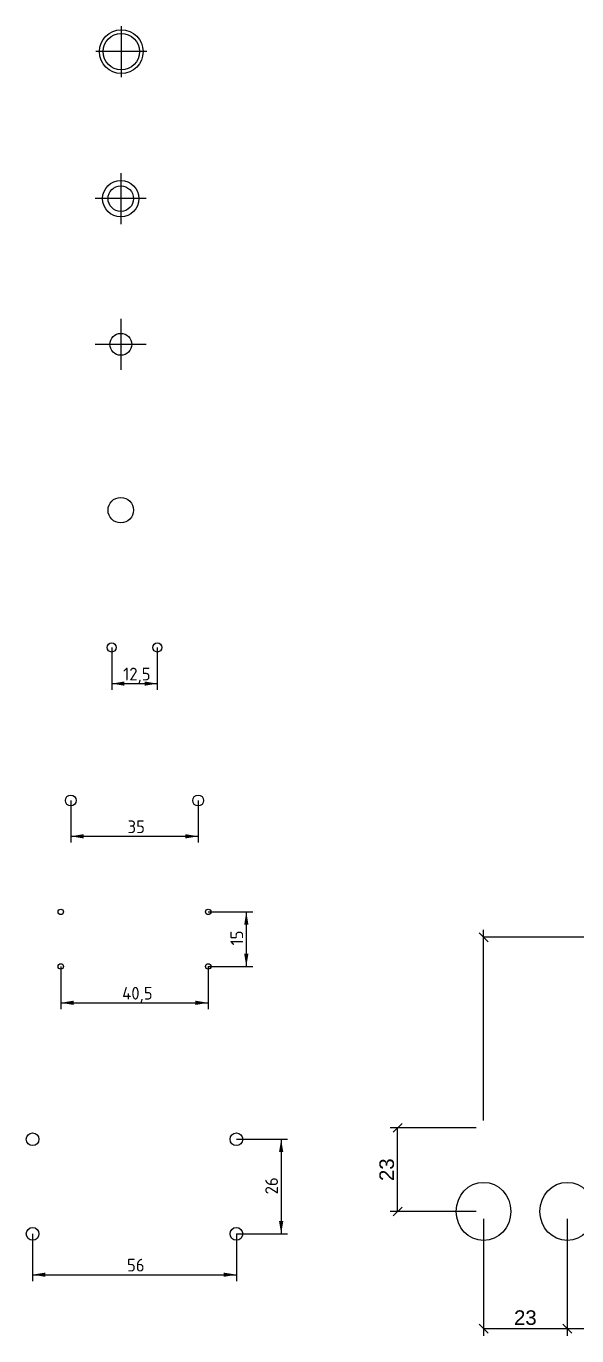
# Model space of a CAD drawing. Header units: millimetres. Extents: x 1147 to 1897, y 1257 to 1916.
# Drawn here: x 1180.5 to 1331.8, y 1556.1 to 1916.1 of the extents above; entities that cross this region are included whole.
import ezdxf
from ezdxf.enums import TextEntityAlignment as Align
from ezdxf.lldxf.tags import DXFTag

# ---------------------------------------------------------------- set-up
doc = ezdxf.new("R2010")
doc.units = ezdxf.units.MM
doc.layers.add('Cutting', color=7, linetype='Continuous')
doc.layers.add('Dimensions', color=7, linetype='Continuous')
doc.styles.add('SEACAD_Arial', font='arial.ttf')
doc.styles.add('SEACAD_Solid_Edge_ISO', font='seiso.ttf')
tags = doc.linetypes.add('CENTER2', pattern=[28.575, 19.05, -3.175, 3.175, -3.175]).pattern_tags.tags
tags[10:11] = [DXFTag(74, 4), DXFTag(75, 0), DXFTag(340, '0'), DXFTag(46, 0.0), DXFTag(50, 0.0), DXFTag(44, 0.0), DXFTag(45, 0.0)]
tags[8:9] = [DXFTag(74, 4), DXFTag(75, 0), DXFTag(340, '0'), DXFTag(46, 0.0), DXFTag(50, 0.0), DXFTag(44, 0.0), DXFTag(45, 0.0)]
tags[6:7] = [DXFTag(74, 4), DXFTag(75, 0), DXFTag(340, '0'), DXFTag(46, 0.0), DXFTag(50, 0.0), DXFTag(44, 0.0), DXFTag(45, 0.0)]
tags[4:5] = [DXFTag(74, 4), DXFTag(75, 0), DXFTag(340, '0'), DXFTag(46, 0.0), DXFTag(50, 0.0), DXFTag(44, 0.0), DXFTag(45, 0.0)]
tags = doc.linetypes.add('HIDDEN2', pattern=[4.7625, 3.175, -1.5875]).pattern_tags.tags
tags[6:7] = [DXFTag(74, 4), DXFTag(75, 0), DXFTag(340, '0'), DXFTag(46, 0.0), DXFTag(50, 0.0), DXFTag(44, 0.0), DXFTag(45, 0.0)]
tags[4:5] = [DXFTag(74, 4), DXFTag(75, 0), DXFTag(340, '0'), DXFTag(46, 0.0), DXFTag(50, 0.0), DXFTag(44, 0.0), DXFTag(45, 0.0)]
doc.dimstyles.new('ISO-25', dxfattribs={"dimtxt": 2.5, "dimasz": 2.5, "dimexe": 1.25, "dimexo": 0.625, "dimtad": 1, "dimtxsty": 'Standard', "dimcen": 2.5, "dimadec": 0, "dimazin": 0, "dimtfac": 1, "dimtmove": 0, "dimatfit": 3, "dimfxl": 1, "dimarcsym": 0})
doc.dimstyles.new('ISO_(mm)', dxfattribs={"dimtxt": 3.5, "dimasz": 3.5, "dimexe": 1.75, "dimexo": 0, "dimgap": 1.75, "dimtad": 1, "dimtxsty": 'SEACAD_Solid_Edge_ISO', "dimblk1": '_SE_FILLED', "dimblk2": '_SE_FILLED', "dimsah": 1, "dimcen": 1.75, "dimadec": 0, "dimazin": 0, "dimtfac": 1, "dimtmove": 0, "dimatfit": 3, "dimfxl": 1, "dimtolj": 1, "dimarcsym": 0})

# ---------------------------------------------------------------- blocks, each defined once
blk = doc.blocks.new('SEANNOT_GROUP')
at = {"layer": 'Cutting', "color": 7, "linetype": 'CENTER2'}
for p, q in [((1206.6, 1916.14), (1206.6, 1902.14)), ((1213.6, 1909.14), (1199.6, 1909.14))]:
    blk.add_line(p, q, dxfattribs=at)
blk = doc.blocks.new('SEANNOT_GROUP1')
at = {"layer": 'Cutting', "color": 7, "linetype": 'CENTER2'}
for p, q in [((1206.47, 1875.73), (1206.47, 1861.73)), ((1213.47, 1868.73), (1199.47, 1868.73))]:
    blk.add_line(p, q, dxfattribs=at)
blk = doc.blocks.new('SEANNOT_GROUP2')
at = {"layer": 'Cutting', "color": 7, "linetype": 'CENTER2'}
for p, q in [((1206.47, 1835.67), (1206.47, 1821.67)), ((1213.47, 1828.67), (1199.47, 1828.67))]:
    blk.add_line(p, q, dxfattribs=at)
blk = doc.blocks.new('DMBLK516')
at = {"color": 7, "linetype": 'Continuous'}
for p, q in [((1306.15, 1588.28), (1306.15, 1556.09)), ((1329.15, 1588.28), (1329.15, 1556.09)), ((1307.37, 1556.86), (1304.92, 1559.31)), ((1330.37, 1556.86), (1327.92, 1559.31)), ((1306.15, 1558.09), (1329.15, 1558.09))]:
    blk.add_line(p, q, dxfattribs=at)
at = {"color": 7, "linetype": 'Continuous', "style": 'SEACAD_Arial'}
blk.add_text('23', height=4, dxfattribs=at).set_placement((1314.52, 1563.09), align=Align.TOP_LEFT)
blk = doc.blocks.new('DMBLK517')
at = {"color": 7, "linetype": 'Continuous'}
for p, q in [((1329.15, 1588.28), (1329.15, 1556.09)), ((1352.15, 1588.28), (1352.15, 1556.09)), ((1330.37, 1556.86), (1327.92, 1559.31)), ((1353.37, 1556.86), (1350.92, 1559.31)), ((1329.15, 1558.09), (1352.15, 1558.09))]:
    blk.add_line(p, q, dxfattribs=at)
at = {"color": 7, "linetype": 'Continuous', "style": 'SEACAD_Arial'}
blk.add_text('23', height=4, dxfattribs=at).set_placement((1337.52, 1563.09), align=Align.TOP_LEFT)
blk = doc.blocks.new('DMBLK528')
at = {"color": 7, "linetype": 'Continuous'}
for p, q in [((1306.15, 1615.28), (1306.15, 1667.66)), ((1513.15, 1592.28), (1513.15, 1667.66)), ((1307.37, 1664.44), (1304.92, 1666.89)), ((1513.15, 1665.66), (1306.15, 1665.66)), ((1514.37, 1664.44), (1511.92, 1666.89))]:
    blk.add_line(p, q, dxfattribs=at)
at = {"color": 7, "linetype": 'Continuous', "style": 'SEACAD_Arial'}
blk.add_text('207', height=4, dxfattribs=at).set_placement((1404.95, 1670.66), align=Align.TOP_LEFT)
blk = doc.blocks.new('DMBLK529')
at = {"color": 7, "linetype": 'Continuous'}
for p, q in [((1304.15, 1613.28), (1280.53, 1613.28)), ((1283.76, 1614.5), (1281.31, 1612.05)), ((1282.53, 1590.28), (1282.53, 1613.28)), ((1283.76, 1591.5), (1281.31, 1589.05)), ((1304.15, 1590.28), (1280.53, 1590.28))]:
    blk.add_line(p, q, dxfattribs=at)
at = {"color": 7, "linetype": 'Continuous', "style": 'SEACAD_Arial'}
blk.add_text('23', height=4, rotation=90, dxfattribs=at).set_placement((1277.53, 1598.65), align=Align.TOP_LEFT)
blk = doc.blocks.new('DMBLK593')
at = {"layer": 'Dimensions', "linetype": 'Continuous'}
for points in [[(1196.24, 1692.84), (1196.24, 1694), (1192.74, 1693.42)], [(1224.24, 1692.84), (1227.74, 1693.42), (1224.24, 1694)]]:
    blk.add_hatch(color=7, dxfattribs=at).paths.add_polyline_path(points)
at = {"layer": 'Dimensions', "color": 7, "linetype": 'Continuous'}
for p, q in [((1192.74, 1703.26), (1192.74, 1691.67)), ((1227.74, 1703.26), (1227.74, 1691.67)), ((1192.74, 1693.42), (1227.74, 1693.42))]:
    blk.add_line(p, q, dxfattribs=at)
at = {"layer": 'Dimensions', "color": 7, "linetype": 'Continuous', "style": 'SEACAD_Solid_Edge_ISO'}
blk.add_text('35', height=3.5, dxfattribs=at).set_placement((1208.33, 1697.79), align=Align.TOP_LEFT)
blk = doc.blocks.new('_SE_FILLED')
at = {"color": 0}
blk.add_line((0, 0), (-1, 0), dxfattribs=at)
blk.add_solid([(0, 0), (-1, -0.1665), (-1, 0.1665), (0, 0)], dxfattribs=at)
blk = doc.blocks.new('DMBLK594')
at = {"layer": 'Dimensions', "linetype": 'Continuous'}
for points in [[(1207.49, 1734.81), (1207.49, 1735.98), (1203.99, 1735.39)], [(1212.99, 1734.81), (1216.49, 1735.39), (1212.99, 1735.98)]]:
    blk.add_hatch(color=7, dxfattribs=at).paths.add_polyline_path(points)
at = {"layer": 'Dimensions', "color": 7, "linetype": 'Continuous'}
for p, q in [((1203.99, 1745.33), (1203.99, 1733.64)), ((1216.49, 1745.33), (1216.49, 1733.64)), ((1203.99, 1735.39), (1216.49, 1735.39))]:
    blk.add_line(p, q, dxfattribs=at)
at = {"layer": 'Dimensions', "color": 7, "linetype": 'Continuous', "style": 'SEACAD_Solid_Edge_ISO'}
blk.add_text('12,5', height=3.5, dxfattribs=at).set_placement((1207.13, 1739.77), align=Align.TOP_LEFT)
blk = doc.blocks.new('DMBLK595')
at = {"layer": 'Dimensions', "linetype": 'Continuous'}
for points in [[(1241.55, 1669.13), (1240.96, 1672.63), (1240.38, 1669.13)], [(1241.55, 1661.13), (1240.38, 1661.13), (1240.96, 1657.63)]]:
    blk.add_hatch(color=7, dxfattribs=at).paths.add_polyline_path(points)
at = {"layer": 'Dimensions', "color": 7, "linetype": 'Continuous'}
for p, q in [((1230.49, 1672.63), (1242.71, 1672.63)), ((1240.96, 1672.63), (1240.96, 1657.63)), ((1230.49, 1657.63), (1242.71, 1657.63))]:
    blk.add_line(p, q, dxfattribs=at)
at = {"layer": 'Dimensions', "color": 7, "linetype": 'Continuous', "style": 'SEACAD_Solid_Edge_ISO'}
blk.add_text('15', height=3.5, rotation=90, dxfattribs=at).set_placement((1236.59, 1663.42), align=Align.TOP_LEFT)
blk = doc.blocks.new('DMBLK596')
at = {"layer": 'Dimensions', "linetype": 'Continuous'}
for points in [[(1193.49, 1647.06), (1193.49, 1648.22), (1189.99, 1647.64)], [(1226.99, 1647.06), (1230.49, 1647.64), (1226.99, 1648.22)]]:
    blk.add_hatch(color=7, dxfattribs=at).paths.add_polyline_path(points)
at = {"layer": 'Dimensions', "color": 7, "linetype": 'Continuous'}
for p, q in [((1189.99, 1657.63), (1189.99, 1645.89)), ((1230.49, 1657.63), (1230.49, 1645.89)), ((1189.99, 1647.64), (1230.49, 1647.64))]:
    blk.add_line(p, q, dxfattribs=at)
at = {"layer": 'Dimensions', "color": 7, "linetype": 'Continuous', "style": 'SEACAD_Solid_Edge_ISO'}
blk.add_text('40,5', height=3.5, dxfattribs=at).set_placement((1206.85, 1652.02), align=Align.TOP_LEFT)
blk = doc.blocks.new('DMBLK597')
at = {"layer": 'Dimensions', "linetype": 'Continuous'}
for points in [[(1251.12, 1606.62), (1250.54, 1610.12), (1249.95, 1606.62)], [(1251.12, 1587.62), (1249.95, 1587.62), (1250.54, 1584.12)]]:
    blk.add_hatch(color=7, dxfattribs=at).paths.add_polyline_path(points)
at = {"layer": 'Dimensions', "color": 7, "linetype": 'Continuous'}
for p, q in [((1238.24, 1610.12), (1252.29, 1610.12)), ((1250.54, 1610.12), (1250.54, 1584.12)), ((1238.24, 1584.12), (1252.29, 1584.12))]:
    blk.add_line(p, q, dxfattribs=at)
at = {"layer": 'Dimensions', "color": 7, "linetype": 'Continuous', "style": 'SEACAD_Solid_Edge_ISO'}
blk.add_text('26', height=3.5, rotation=90, dxfattribs=at).set_placement((1246.16, 1594.97), align=Align.TOP_LEFT)
blk = doc.blocks.new('DMBLK598')
at = {"layer": 'Dimensions', "linetype": 'Continuous'}
for points in [[(1185.74, 1572.31), (1185.74, 1573.47), (1182.24, 1572.89)], [(1234.74, 1572.31), (1238.24, 1572.89), (1234.74, 1573.47)]]:
    blk.add_hatch(color=7, dxfattribs=at).paths.add_polyline_path(points)
at = {"layer": 'Dimensions', "color": 7, "linetype": 'Continuous'}
for p, q in [((1182.24, 1584.12), (1182.24, 1571.14)), ((1238.24, 1584.12), (1238.24, 1571.14)), ((1182.24, 1572.89), (1238.24, 1572.89))]:
    blk.add_line(p, q, dxfattribs=at)
at = {"layer": 'Dimensions', "color": 7, "linetype": 'Continuous', "style": 'SEACAD_Solid_Edge_ISO'}
blk.add_text('56', height=3.5, dxfattribs=at).set_placement((1208.17, 1577.27), align=Align.TOP_LEFT)

msp = doc.modelspace()

# ---------------------------------------------------------------- linework, layer by layer
at = {"color": 7, "linetype": 'Continuous'}
for centre in [(1306.148, 1590.277), (1329.148, 1590.277)]:
    msp.add_ellipse(centre, major_axis=(0, -8), ratio=0.9375, dxfattribs=at)
at = {"layer": 'Cutting', "color": 7, "linetype": 'HIDDEN2'}
for centre, radius in [((1206.597, 1909.135), 6), ((1206.469, 1868.733), 5)]:
    msp.add_circle(centre, radius, dxfattribs=at)
at = {"layer": 'Cutting', "color": 7, "linetype": 'Continuous'}
for centre, radius in [((1206.597, 1909.135), 5), ((1206.469, 1868.733), 3.5), ((1206.469, 1828.666), 3), ((1206.469, 1783.08), 3.5), ((1203.986, 1745.334), 1.25), ((1216.486, 1745.334), 1.25), ((1192.736, 1703.262), 1.5), ((1227.736, 1703.262), 1.5), ((1189.986, 1672.63), 0.75), ((1230.486, 1672.63), 0.75), ((1189.986, 1657.63), 0.75), ((1230.486, 1657.63), 0.75), ((1182.236, 1610.119), 1.75), ((1238.236, 1610.119), 1.75), ((1182.236, 1584.119), 1.75), ((1238.236, 1584.119), 1.75)]:
    msp.add_circle(centre, radius, dxfattribs=at)

# ---------------------------------------------------------------- block references
at = {"layer": 'Cutting'}
for name in ['SEANNOT_GROUP', 'SEANNOT_GROUP1', 'SEANNOT_GROUP2']:
    msp.add_blockref(name, (0, 0), dxfattribs=at)

# ---------------------------------------------------------------- dimensions: what is measured, and where the dimension line sits
at = {"color": 7, "linetype": 'Continuous'}
dim = msp.add_linear_dim(base=(1306.148, 1665.66), p1=(1513.148, 1590.277), p2=(1306.148, 1613.277), text='\\A1;<>', dimstyle='ISO-25', override={"dimtxt": 4, "dimasz": 2, "dimexe": 2, "dimexo": 2, "dimgap": 0.4, "dimdsep": 46, "dimsah": 1, "dimcen": 2, "dimtolj": 1}, dxfattribs=at)
dim.commit()
dim.dimension.update_dxf_attribs({"geometry": 'DMBLK528', "text_midpoint": (1409.648, 1665.66), "dimtype": 160})
for base, p1, p2, angle, picture, middle in [((1282.532, 1590.277), (1306.148, 1590.277), (1306.148, 1613.277), 90, 'DMBLK529', (1282.532, 1601.777)), ((1306.148, 1558.089), (1306.148, 1590.277), (1329.148, 1590.277), 0, 'DMBLK516', (1317.648, 1558.089)), ((1329.148, 1558.089), (1329.148, 1590.277), (1352.148, 1590.277), 0, 'DMBLK517', (1340.648, 1558.089))]:
    dim = msp.add_linear_dim(base=base, p1=p1, p2=p2, angle=angle, text='\\A1;<>', dimstyle='ISO-25', override={"dimtxt": 4, "dimasz": 2, "dimexe": 2, "dimexo": 2, "dimgap": 0.4, "dimdsep": 46, "dimsah": 1, "dimcen": 2, "dimtolj": 1}, dxfattribs=at)
    dim.commit()
    dim.dimension.update_dxf_attribs({"geometry": picture, "text_midpoint": middle, "dimtype": 161})
at = {"layer": 'Dimensions', "color": 7, "linetype": 'Continuous'}
for base, p1, p2, angle, picture, middle in [((1203.986, 1735.392), (1203.986, 1745.334), (1216.486, 1745.334), 0, 'DMBLK594', (1210.236, 1735.392)), ((1192.736, 1693.419), (1192.736, 1703.262), (1227.736, 1703.262), 0, 'DMBLK593', (1210.236, 1693.419)), ((1240.962, 1672.63), (1230.486, 1672.63), (1230.486, 1657.63), 270, 'DMBLK595', (1240.962, 1665.13)), ((1189.986, 1647.641), (1189.986, 1657.63), (1230.486, 1657.63), 360, 'DMBLK596', (1210.236, 1647.641)), ((1250.536, 1610.119), (1238.236, 1610.119), (1238.236, 1584.119), 270, 'DMBLK597', (1250.536, 1597.119)), ((1182.236, 1572.89), (1182.236, 1584.119), (1238.236, 1584.119), 0, 'DMBLK598', (1210.236, 1572.89))]:
    dim = msp.add_linear_dim(base=base, p1=p1, p2=p2, angle=angle, text='\\A1;<>', dimstyle='ISO_(mm)', dxfattribs=at)
    dim.commit()
    dim.dimension.update_dxf_attribs({"geometry": picture, "text_midpoint": middle, "dimtype": 161})

doc.saveas('drawing.dxf')
